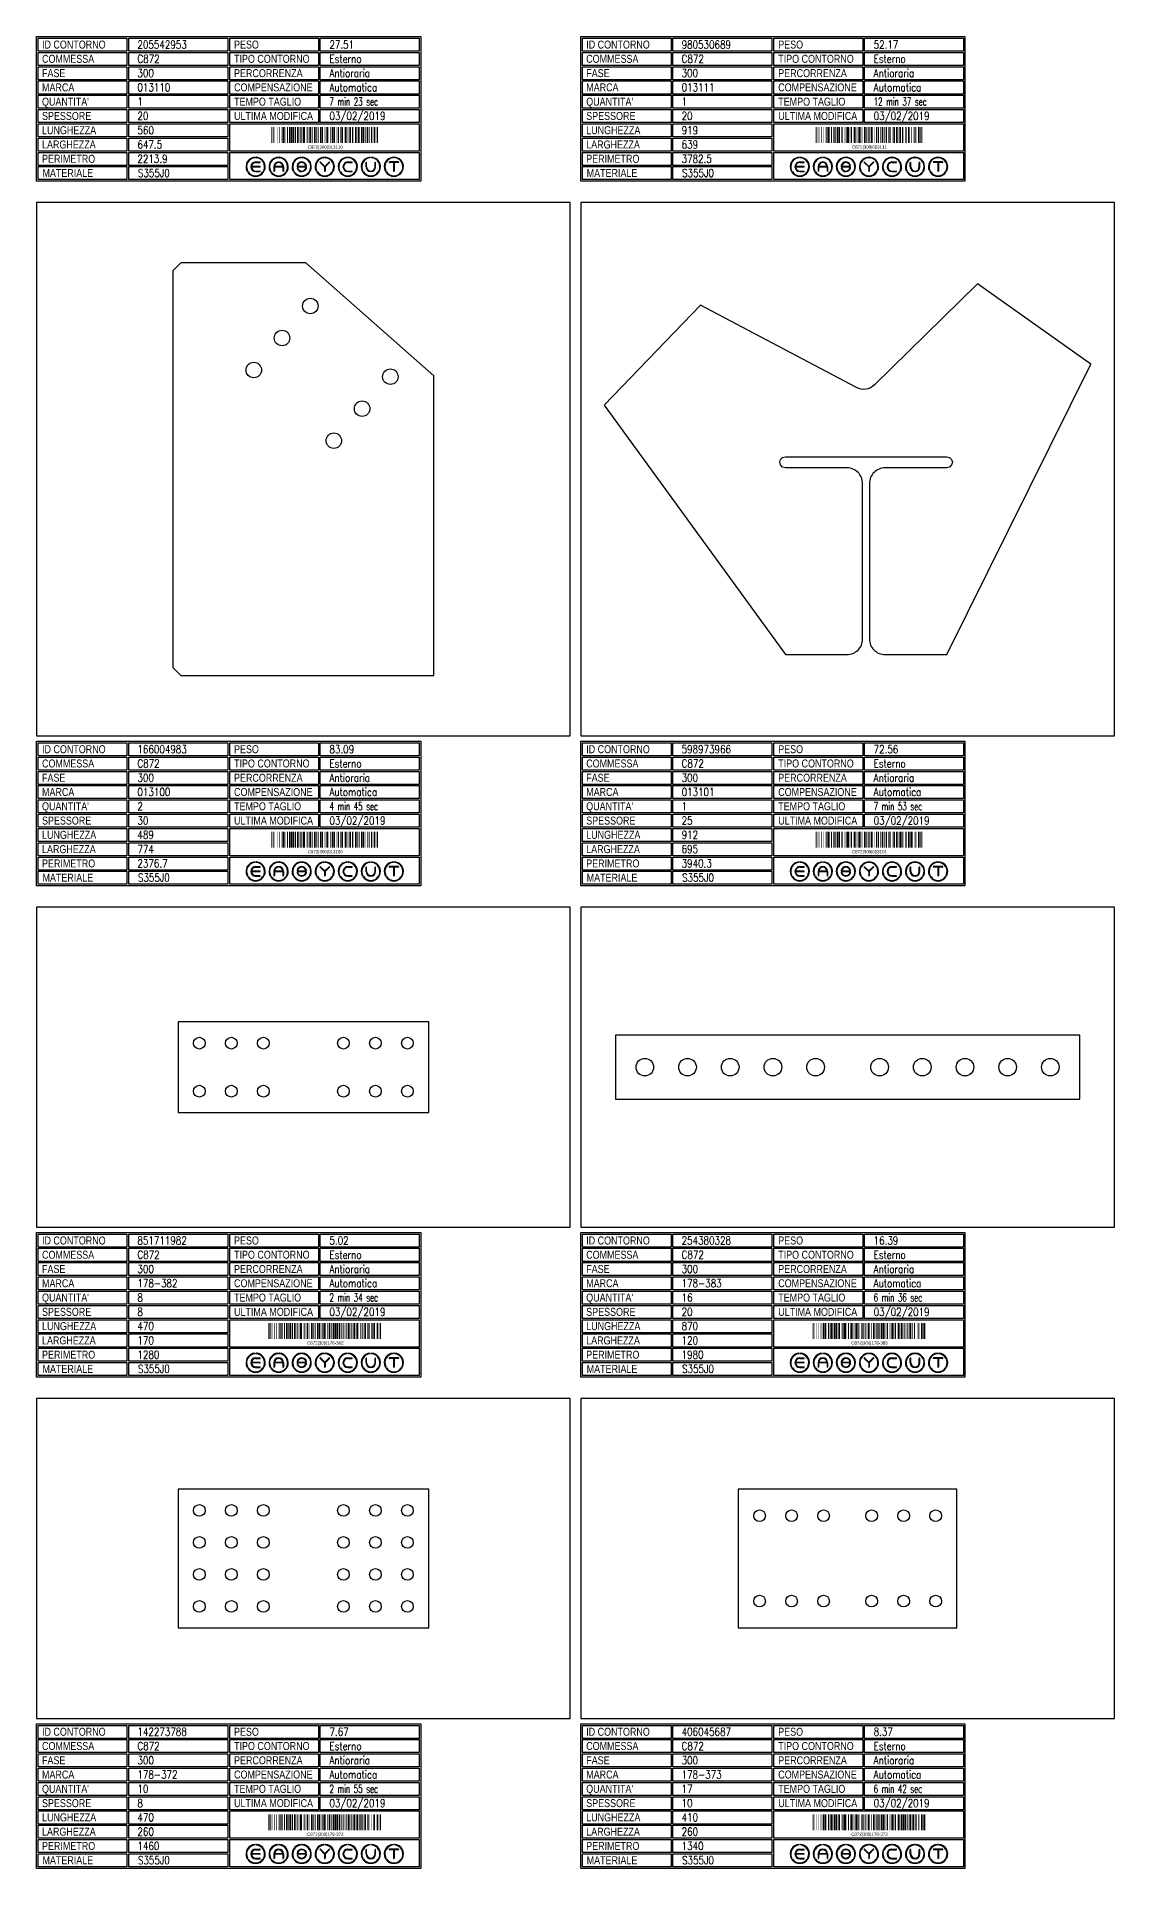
# Model space of a CAD drawing. Header units: millimetres. Extents: x 10000 to 53102, y 10000 to 35064.
# Drawn here: x 13060 to 15080, y 13242 to 16676 of the extents above; entities that cross this region are included whole.
import ezdxf
from ezdxf.enums import TextEntityAlignment as Align

# ---------------------------------------------------------------- set-up
doc = ezdxf.new("R2010")
doc.units = ezdxf.units.MM
doc.styles.add('EasyCutStyle', font='romans.shx', dxfattribs={"width": 0.8})
doc.styles.add('EasyCutStyle1', font='arial.ttf', dxfattribs={"width": 0.8})

# ---------------------------------------------------------------- blocks, each defined once
blk = doc.blocks.new('BlockShape01')
at = {"color": 253}
blk.add_lwpolyline([(0, 0), (720, 0), (720, -271), (0, -271)], close=True, dxfattribs=at)
at = {"color": 2}
for points in [[(3, -2.9), (169.3, -2.9), (169.3, -27.3), (3, -27.3)], [(3, -2.9), (169.3, -2.9), (169.3, -27.3), (3, -27.3)], [(3, -29.6), (169.3, -29.6), (169.3, -54), (3, -54)], [(361.9, -2.9), (528.3, -2.9), (528.3, -27.3), (361.9, -27.3)], [(361.9, -29.6), (528.3, -29.6), (528.3, -54), (361.9, -54)], [(3, -56.4), (169.3, -56.4), (169.3, -80.8), (3, -80.8)], [(361.9, -56.4), (528.3, -56.4), (528.3, -80.8), (361.9, -80.8)], [(3, -83.1), (169.3, -83.1), (169.3, -107.6), (3, -107.6)], [(361.9, -83.1), (528.3, -83.1), (528.3, -107.6), (361.9, -107.6)], [(3, -109.9), (169.3, -109.9), (169.3, -134.3), (3, -134.3)], [(3, -136.7), (169.3, -136.7), (169.3, -161.1), (3, -161.1)], [(361.9, -109.9), (528.3, -109.9), (528.3, -134.3), (361.9, -134.3)], [(361.9, -136.7), (528.3, -136.7), (528.3, -161.1), (361.9, -161.1)], [(3, -163.4), (169.3, -163.4), (169.3, -187.9), (3, -187.9)], [(3, -190.2), (169.3, -190.2), (169.3, -214.6), (3, -214.6)], [(3, -217), (169.3, -217), (169.3, -241.4), (3, -241.4)], [(3, -243.7), (169.3, -243.7), (169.3, -268.1), (3, -268.1)]]:
    blk.add_lwpolyline(points, close=True, dxfattribs=at)
at = {"color": 1}
for points in [[(172.7, -2.9), (358.1, -2.9), (358.1, -27.3), (172.7, -27.3)], [(172.7, -29.6), (358.1, -29.6), (358.1, -54), (172.7, -54)], [(531.6, -2.9), (717, -2.9), (717, -27.3), (531.6, -27.3)], [(531.6, -29.6), (717, -29.6), (717, -54), (531.6, -54)], [(172.7, -56.4), (358.1, -56.4), (358.1, -80.8), (172.7, -80.8)], [(531.6, -56.4), (717, -56.4), (717, -80.8), (531.6, -80.8)], [(172.7, -83.1), (358.1, -83.1), (358.1, -107.6), (172.7, -107.6)], [(531.6, -83.1), (717, -83.1), (717, -107.6), (531.6, -107.6)], [(172.7, -109.9), (358.1, -109.9), (358.1, -134.3), (172.7, -134.3)], [(172.7, -136.7), (358.1, -136.7), (358.1, -161.1), (172.7, -161.1)], [(531.6, -109.9), (717, -109.9), (717, -134.3), (531.6, -134.3)], [(531.6, -136.7), (717, -136.7), (717, -161.1), (531.6, -161.1)], [(172.7, -163.4), (358.1, -163.4), (358.1, -187.9), (172.7, -187.9)], [(361.9, -163.4), (717, -163.4), (717, -214.6), (361.9, -214.6)], [(172.7, -190.2), (358.1, -190.2), (358.1, -214.6), (172.7, -214.6)], [(172.7, -217), (358.1, -217), (358.1, -241.4), (172.7, -241.4)], [(361.9, -217), (717, -217), (717, -268.1), (361.9, -268.1)], [(172.7, -243.7), (358.1, -243.7), (358.1, -268.1), (172.7, -268.1)]]:
    blk.add_lwpolyline(points, close=True, dxfattribs=at)
at = {"color": 161, "style": 'EasyCutStyle1', "width": 0.8}
for s, p in [('COMMESSA', (10.1, -49.1)), ('ID CONTORNO', (10.1, -22.4)), ('TIPO CONTORNO', (370, -49.1)), ('PESO', (370, -22.4)), ('FASE', (10.1, -75.9)), ('PERCORRENZA', (370, -75.9)), ('MARCA', (10.1, -102.6)), ('COMPENSAZIONE', (370, -102.6)), ("QUANTITA'", (10.1, -129.4)), ('TEMPO TAGLIO', (370, -129.4)), ('SPESSORE', (10.1, -156.2)), ('LUNGHEZZA', (10.1, -182.9)), ('ULTIMA MODIFICA', (370, -156.2)), ('LARGHEZZA', (10.1, -209.7)), ('PERIMETRO', (10.1, -236.5)), ('MATERIALE', (11, -263.2))]:
    blk.add_text(s, height=15, dxfattribs=at).set_placement(p)
at = {"style": 'EasyCutStyle'}
for tag, p, width in [('ORDERSHAPE', (188.9, -49.1), 0.8), ('IDSHAPE', (188.9, -22.4), 0.8), ('TYPESHAPE', (548.8, -49.1), 0.8), ('WEIGTHSHAPE', (548.8, -22.4), 0.8), ('PHASESHAPE', (188.9, -75.9), 0.8), ('JOUSHAPE', (548.8, -75.9), 0.8), ('MKSHAPE', (188.9, -102.6), 0.8), ('COMPSHAPE', (548.8, -102.6), 0.8), ('QTASHAPE', (188.9, -129.4), 0.8), ('TIMECUTSHAPE', (548.8, -129.4), 0.65), ('TKSHAPE', (188.9, -156.2), 0.8), ('LENGTHSHAPE', (188.9, -182.9), 0.8), ('LASTMODIFYSHAPE', (548.8, -156.2), 0.8), ('HEIGHTSHAPE', (188.9, -209.7), 0.8), ('PERIMETERSHAPE', (188.9, -236.5), 0.8), ('MATSHAPE', (189.8, -263.2), 0.8)]:
    blk.add_attdef(tag, p, '', height=15, dxfattribs=dict(at, width=width))
blk = doc.blocks.new('Logo')
for color, points in [(140, [(-144.9, -7.2, -1), (-145.9, -7.6, -0.520567), (-131.2, 17.9, -1), (-131.1, 16.9, 0.520567)]), (256, [(-121.7, 0.5), (-137.5, 0.5, -0.394366), (-129.6, 7.9), (-121.7, 7.9, 1), (-121.7, 9), (-129.6, 9, 1), (-129.6, -9), (-121.7, -9, 1), (-121.7, -7.9), (-129.6, -7.9, -0.394366), (-137.5, -0.5), (-121.7, -0.5, 1)]), (140, [(-114.3, -7.2, 1), (-113.3, -7.6, 0.520567), (-128, 17.9, 0.916853), (-128.2, 16.9, 0.043377), (-128.1, 16.9, -0.520567)]), (140, [(-101.7, -7.2, -1), (-102.7, -7.6, -0.520567), (-88, 17.9, -1), (-87.9, 16.9, 0.520567)]), (140, [(-71.1, -7.2, 1), (-70.1, -7.6, 0.520567), (-84.8, 17.9, 1), (-84.9, 16.9, -0.520567)]), (140, [(-58.5, -7.2, -1), (-59.5, -7.6, -0.520567), (-44.8, 17.9, -1), (-44.7, 16.9, 0.520567)]), (256, [(-36.6, -0.5, -0.486114), (-35.5, -1.9, -0.776377), (-50.9, -2, 1), (-51.9, -2.3, 0.776377), (-34.5, -2.1, 0.486114), (-36.6, 0.5), (-49.8, 0.5, -0.486114), (-50.9, 1.9, -0.776377), (-35.5, 2, 1), (-34.5, 2.3, 0.776377), (-51.9, 2.1, 0.486114), (-49.8, -0.5)]), (140, [(-27.9, -7.2, 1), (-26.9, -7.6, 0.520567), (-41.6, 17.9, 1), (-41.7, 16.9, -0.520567)]), (140, [(-15.3, -7.2, -1), (-16.3, -7.6, -0.520567), (-1.6, 17.9, -1), (-1.5, 16.9, 0.520567)]), (256, [(0, 0.8), (-8.1, 8.8, 1), (-8.8, 8.1), (-0.5, -0.2), (-0.5, -7.9, 1), (0.5, -7.9), (0.5, -0.2), (8.8, 8.1, 1), (8.1, 8.8)]), (140, [(15.3, -7.2, 1), (16.3, -7.6, 0.520567), (1.6, 17.9, 1), (1.5, 16.9, -0.520567)]), (140, [(27.9, -7.2, -1), (26.9, -7.6, -0.520567), (41.6, 17.9, -1), (41.7, 16.9, 0.520567)]), (256, [(43.2, -9), (51.1, -9, 1), (51.1, -7.9), (43.2, -7.9, -1), (43.2, 7.9), (51.1, 7.9, 1), (51.1, 9), (43.2, 9, 1)]), (140, [(58.5, -7.2, 1), (59.5, -7.6, 0.520567), (44.8, 17.9, 1), (44.7, 16.9, -0.520567)]), (140, [(71.1, -7.2, -1), (70.1, -7.6, -0.520567), (84.8, 17.9, -1), (84.9, 16.9, 0.520567)]), (256, [(78.5, 0), (78.5, 7.9, 1), (77.4, 7.9), (77.4, 0, 1), (95.4, 0), (95.4, 7.9, 1), (94.3, 7.9), (94.3, 0, -1)]), (140, [(101.7, -7.2, 1), (102.7, -7.6, 0.520567), (88, 17.9, 1), (87.9, 16.9, -0.520567)]), (140, [(114.3, -7.2, -1), (113.3, -7.6, -0.520567), (128, 17.9, -1), (128.1, 16.9, 0.520567)]), (256, [(121.1, 9, 1), (121.1, 7.9), (129.1, 7.9), (129.1, -7.9, 1), (130.1, -7.9), (130.1, 7.9), (138.1, 7.9, 1), (138.1, 9)]), (140, [(144.9, -7.2, 1), (145.9, -7.6, 0.520567), (131.2, 17.9, 1), (131.1, 16.9, -0.520567)]), (140, [(-114.9, -10.3, 1), (-115.7, -9.7, -0.520567), (-143.5, -9.7, 1), (-144.3, -10.3, 0.520567)]), (140, [(-71.7, -10.3, 1), (-72.5, -9.7, -0.520567), (-100.3, -9.7, 1), (-101.1, -10.3, 0.520567)]), (140, [(-28.5, -10.3, 1), (-29.3, -9.7, -0.520567), (-57.1, -9.7, 1), (-57.9, -10.3, 0.520567)]), (140, [(14.7, -10.3, 1), (13.9, -9.7, -0.520567), (-13.9, -9.7, 1), (-14.7, -10.3, 0.520567)]), (140, [(57.9, -10.3, 1), (57.1, -9.7, -0.520567), (29.3, -9.7, 1), (28.5, -10.3, 0.520567)]), (140, [(101.1, -10.3, 1), (100.3, -9.7, -0.520567), (72.5, -9.7, 1), (71.7, -10.3, 0.520567)]), (140, [(144.3, -10.3, 1), (143.5, -9.7, -0.520567), (115.7, -9.7, 1), (114.9, -10.3, 0.520567)])]:
    blk.add_hatch(color=color).paths.add_polyline_path(points)
h = blk.add_hatch(color=256)
h.paths.add_polyline_path([(-78.5, -0.5), (-78.5, -7.9, 1), (-77.4, -7.9), (-77.4, 0, 1), (-95.4, 0), (-95.4, -7.9, 1), (-94.3, -7.9), (-94.3, -0.5)])
h.paths.add_polyline_path([(-94.3, 0.5, -0.933992), (-78.5, 0.5)], flags=16)
for p, q in [((-121.7, 0.5), (-137.5, 0.5)), ((-129.6, 9), (-121.7, 9)), ((-129.6, 7.9), (-121.7, 7.9)), ((-95.4, 0), (-95.4, -7.9)), ((-78.5, 0.5), (-94.3, 0.5)), ((-77.4, 0), (-77.4, -7.9)), ((-36.6, 0.5), (-49.8, 0.5)), ((-0.5, -0.2), (-8.8, 8.1)), ((0, 0.8), (-8.1, 8.8)), ((0, 0.8), (8.1, 8.8)), ((0.5, -0.2), (8.8, 8.1)), ((43.2, 9), (51.1, 9)), ((43.2, 7.9), (51.1, 7.9)), ((77.4, 0), (77.4, 7.9)), ((78.5, 0), (78.5, 7.9)), ((94.3, 0), (94.3, 7.9)), ((95.4, 0), (95.4, 7.9)), ((138.1, 9), (121.1, 9)), ((129.1, 7.9), (121.1, 7.9)), ((129.1, 7.9), (129.1, -7.9)), ((130.1, 7.9), (130.1, -7.9)), ((138.1, 7.9), (130.1, 7.9)), ((-121.7, -0.5), (-137.5, -0.5)), ((-129.6, -7.9), (-121.7, -7.9)), ((-129.6, -9), (-121.7, -9)), ((-94.3, -0.5), (-94.3, -7.9)), ((-78.5, -0.5), (-94.3, -0.5)), ((-78.5, -0.5), (-78.5, -7.9)), ((-36.6, -0.5), (-49.8, -0.5)), ((-0.5, -0.2), (-0.5, -7.9)), ((0.5, -0.2), (0.5, -7.9)), ((43.2, -7.9), (51.1, -7.9)), ((43.2, -9), (51.1, -9))]:
    blk.add_line(p, q)
at = {"color": 140}
for centre, radius, start, end in [((-129.6, 0), 18, 95, 205), ((-129.6, 0), 16.9, 95, 205), ((-131.1, 17.4), 0.54, 275, 95), ((-128.1, 17.4), 0.54, 85, 265), ((-129.6, 0), 16.9, 335, 85), ((-129.6, 0), 18, 335, 85), ((-86.4, 0), 18, 95, 205), ((-86.4, 0), 16.9, 95, 205), ((-87.9, 17.4), 0.54, 275, 95), ((-84.9, 17.4), 0.54, 85, 265), ((-86.4, 0), 16.9, 335, 85), ((-86.4, 0), 18, 335, 85), ((-43.2, 0), 18, 95, 205), ((-43.2, 0), 16.9, 95, 205), ((-44.7, 17.4), 0.54, 275, 95), ((-41.7, 17.4), 0.54, 85, 265), ((-43.2, 0), 16.9, 335, 85), ((-43.2, 0), 18, 335, 85), ((0, 0), 18, 95, 205), ((0, 0), 16.9, 95, 205), ((-1.5, 17.4), 0.54, 275, 95), ((1.5, 17.4), 0.54, 85, 265), ((0, 0), 16.9, 335, 85), ((0, 0), 18, 335, 85), ((43.2, 0), 18, 95, 205), ((43.2, 0), 16.9, 95, 205), ((41.7, 17.4), 0.54, 275, 95), ((44.7, 17.4), 0.54, 85, 265), ((43.2, 0), 16.9, 335, 85), ((43.2, 0), 18, 335, 85), ((86.4, 0), 18, 95, 205), ((86.4, 0), 16.9, 95, 205), ((84.9, 17.4), 0.54, 275, 95), ((87.9, 17.4), 0.54, 85, 265), ((86.4, 0), 16.9, 335, 85), ((86.4, 0), 18, 335, 85), ((129.6, 0), 18, 95, 205), ((129.6, 0), 16.9, 95, 205), ((128.1, 17.4), 0.54, 275, 95), ((131.1, 17.4), 0.54, 85, 265), ((129.6, 0), 16.9, 335, 85), ((129.6, 0), 18, 335, 85), ((-145.4, -7.4), 0.54, 205, 25), ((-143.9, -10), 0.54, 35, 215), ((-129.6, 0), 18, 215, 325), ((-129.6, 0), 16.9, 215, 325), ((-115.3, -10), 0.54, 325, 145), ((-113.8, -7.4), 0.54, 155, 335), ((-102.2, -7.4), 0.54, 205, 25), ((-100.7, -10), 0.54, 35, 215), ((-86.4, 0), 18, 215, 325), ((-86.4, 0), 16.9, 215, 325), ((-72.1, -10), 0.54, 325, 145), ((-70.6, -7.4), 0.54, 155, 335), ((-59, -7.4), 0.54, 205, 25), ((-57.5, -10), 0.54, 35, 215), ((-43.2, 0), 18, 215, 325), ((-43.2, 0), 16.9, 215, 325), ((-28.9, -10), 0.54, 325, 145), ((-27.4, -7.4), 0.54, 155, 335), ((-15.8, -7.4), 0.54, 205, 25), ((-14.3, -10), 0.54, 35, 215), ((0, 0), 18, 215, 325), ((0, 0), 16.9, 215, 325), ((14.3, -10), 0.54, 325, 145), ((15.8, -7.4), 0.54, 155, 335), ((27.4, -7.4), 0.54, 205, 25), ((28.9, -10), 0.54, 35, 215), ((43.2, 0), 18, 215, 325), ((43.2, 0), 16.9, 215, 325), ((57.5, -10), 0.54, 325, 145), ((59, -7.4), 0.54, 155, 335), ((70.6, -7.4), 0.54, 205, 25), ((72.1, -10), 0.54, 35, 215), ((86.4, 0), 18, 215, 325), ((86.4, 0), 16.9, 215, 325), ((100.7, -10), 0.54, 325, 145), ((102.2, -7.4), 0.54, 155, 335), ((113.8, -7.4), 0.54, 205, 25), ((115.3, -10), 0.54, 35, 215), ((129.6, 0), 18, 215, 325), ((129.6, 0), 16.9, 215, 325), ((143.9, -10), 0.54, 325, 145), ((145.4, -7.4), 0.54, 155, 335)]:
    blk.add_arc(centre, radius, start, end, dxfattribs=at)
for centre, radius, start, end in [((-129.6, 0), 9, 90, 270), ((-129.6, 0), 7.92, 90, 176.0904), ((-121.7, 8.5), 0.54, 270, 90), ((-121.7, 0), 0.54, 270, 90), ((-86.4, 0), 9, 0, 180), ((-86.4, 0), 7.92, 3.9096, 176.0904), ((-49.8, 1.6), 2.16, 166.2998, 270), ((-43.2, 0), 9, 15, 166.2998), ((-43.2, 0), 7.92, 15, 166.2998), ((-49.8, 1.6), 1.08, 166.2998, 270), ((-36.6, -1.6), 2.16, 346.2998, 90), ((-35, 2.2), 0.54, 195, 15), ((-8.5, 8.5), 0.54, 45, 225), ((8.5, 8.5), 0.54, 315, 135), ((43.2, 0), 9, 90, 270), ((43.2, 0), 7.92, 90, 270), ((51.1, 8.5), 0.54, 270, 90), ((77.9, 7.9), 0.54, 0, 180), ((86.4, 0), 9, 180, 0), ((86.4, 0), 7.92, 180, 0), ((94.9, 7.9), 0.54, 0, 180), ((121.1, 8.5), 0.54, 90, 270), ((138.1, 8.5), 0.54, 270, 90), ((-129.6, 0), 7.92, 183.9096, 270), ((-121.7, -8.5), 0.54, 270, 90), ((-94.9, -7.9), 0.54, 180, 0), ((-77.9, -7.9), 0.54, 180, 0), ((-51.4, -2.2), 0.54, 15, 195), ((-43.2, 0), 9, 195, 346.2998), ((-43.2, 0), 7.92, 195, 346.2998), ((-36.6, -1.6), 1.08, 346.2998, 90), ((0, -7.9), 0.54, 180, 0), ((51.1, -8.5), 0.54, 270, 90), ((129.6, -7.9), 0.54, 180, 0)]:
    blk.add_arc(centre, radius, start, end)
blk = doc.blocks.new('142273788_128', base_point=(275, -390))
at = {"linetype": 'Continuous'}
for points, const_width in [([(276, -390), (276, -360)], 2), ([(278.5, -390), (278.5, -360)], 1), ([(281.5, -390), (281.5, -360)], 1), ([(286.5, -390), (286.5, -360)], 1), ([(290.5, -390), (290.5, -360)], 1), ([(295, -390), (295, -360)], 2), ([(298.5, -390), (298.5, -360)], 3), ([(301.5, -390), (301.5, -360)], 1), ([(305, -390), (305, -360)], 2), ([(309.5, -390), (309.5, -360)], 3), ([(313, -390), (313, -360)], 2), ([(316.5, -390), (316.5, -360)], 3), ([(320, -390), (320, -360)], 2), ([(324.5, -390), (324.5, -360)], 3), ([(328.5, -390), (328.5, -360)], 1), ([(330.5, -390), (330.5, -360)], 1), ([(332.5, -390), (332.5, -360)], 1), ([(336, -390), (336, -360)], 4), ([(342, -390), (342, -360)], 2), ([(345.5, -390), (345.5, -360)], 1), ([(348.5, -390), (348.5, -360)], 3), ([(352.5, -390), (352.5, -360)], 1), ([(356.5, -390), (356.5, -360)], 3), ([(360, -390), (360, -360)], 2), ([(363.5, -390), (363.5, -360)], 1), ([(367.5, -390), (367.5, -360)], 3), ([(371, -390), (371, -360)], 2), ([(374.5, -390), (374.5, -360)], 1), ([(376.5, -390), (376.5, -360)], 1), ([(380, -390), (380, -360)], 4), ([(385.5, -390), (385.5, -360)], 1), ([(389.5, -390), (389.5, -360)], 3), ([(394, -390), (394, -360)], 2), ([(397.5, -390), (397.5, -360)], 3), ([(401, -390), (401, -360)], 2), ([(404.5, -390), (404.5, -360)], 3), ([(408.5, -390), (408.5, -360)], 3), ([(411.5, -390), (411.5, -360)], 1), ([(415, -390), (415, -360)], 2), ([(418.5, -390), (418.5, -360)], 1), ([(422, -390), (422, -360)], 2), ([(425.5, -390), (425.5, -360)], 3), ([(430, -390), (430, -360)], 2), ([(433.5, -390), (433.5, -360)], 1), ([(436.5, -390), (436.5, -360)], 3), ([(441.5, -390), (441.5, -360)], 3), ([(445, -390), (445, -360)], 2), ([(448.5, -390), (448.5, -360)], 3), ([(452, -390), (452, -360)], 2), ([(456.5, -390), (456.5, -360)], 3), ([(460.5, -390), (460.5, -360)], 1), ([(463, -390), (463, -360)], 2), ([(467.5, -390), (467.5, -360)], 1), ([(471.5, -390), (471.5, -360)], 1), ([(474, -390), (474, -360)], 2), ([(479.5, -390), (479.5, -360)], 3), ([(482.5, -390), (482.5, -360)], 1), ([(485, -390), (485, -360)], 2)]:
    blk.add_lwpolyline(points, dxfattribs=dict(at, const_width=const_width))
blk.add_text('C872|300|178-372', height=6).set_placement((381.5, -400.5), align=Align.CENTER)
blk = doc.blocks.new('406045687_128', base_point=(245, -390))
at = {"linetype": 'Continuous'}
for points, const_width in [([(246, -390), (246, -360)], 2), ([(248.5, -390), (248.5, -360)], 1), ([(251.5, -390), (251.5, -360)], 1), ([(256.5, -390), (256.5, -360)], 1), ([(260.5, -390), (260.5, -360)], 1), ([(265, -390), (265, -360)], 2), ([(268.5, -390), (268.5, -360)], 3), ([(271.5, -390), (271.5, -360)], 1), ([(275, -390), (275, -360)], 2), ([(279.5, -390), (279.5, -360)], 3), ([(283, -390), (283, -360)], 2), ([(286.5, -390), (286.5, -360)], 3), ([(290, -390), (290, -360)], 2), ([(294.5, -390), (294.5, -360)], 3), ([(298.5, -390), (298.5, -360)], 1), ([(300.5, -390), (300.5, -360)], 1), ([(302.5, -390), (302.5, -360)], 1), ([(306, -390), (306, -360)], 4), ([(312, -390), (312, -360)], 2), ([(315.5, -390), (315.5, -360)], 1), ([(318.5, -390), (318.5, -360)], 3), ([(322.5, -390), (322.5, -360)], 1), ([(326.5, -390), (326.5, -360)], 3), ([(330, -390), (330, -360)], 2), ([(333.5, -390), (333.5, -360)], 1), ([(337.5, -390), (337.5, -360)], 3), ([(341, -390), (341, -360)], 2), ([(344.5, -390), (344.5, -360)], 1), ([(346.5, -390), (346.5, -360)], 1), ([(350, -390), (350, -360)], 4), ([(355.5, -390), (355.5, -360)], 1), ([(359.5, -390), (359.5, -360)], 3), ([(364, -390), (364, -360)], 2), ([(367.5, -390), (367.5, -360)], 3), ([(371, -390), (371, -360)], 2), ([(374.5, -390), (374.5, -360)], 3), ([(378.5, -390), (378.5, -360)], 3), ([(381.5, -390), (381.5, -360)], 1), ([(385, -390), (385, -360)], 2), ([(388.5, -390), (388.5, -360)], 1), ([(392, -390), (392, -360)], 2), ([(395.5, -390), (395.5, -360)], 3), ([(400, -390), (400, -360)], 2), ([(403.5, -390), (403.5, -360)], 1), ([(406.5, -390), (406.5, -360)], 3), ([(411.5, -390), (411.5, -360)], 3), ([(415, -390), (415, -360)], 2), ([(418.5, -390), (418.5, -360)], 3), ([(422, -390), (422, -360)], 2), ([(425.5, -390), (425.5, -360)], 1), ([(428.5, -390), (428.5, -360)], 3), ([(433.5, -390), (433.5, -360)], 3), ([(437, -390), (437, -360)], 2), ([(439.5, -390), (439.5, -360)], 1), ([(444, -390), (444, -360)], 2), ([(449.5, -390), (449.5, -360)], 3), ([(452.5, -390), (452.5, -360)], 1), ([(455, -390), (455, -360)], 2)]:
    blk.add_lwpolyline(points, dxfattribs=dict(at, const_width=const_width))
blk.add_text('C872|300|178-373', height=6).set_placement((351.5, -400.5), align=Align.CENTER)
blk = doc.blocks.new('851711982_128', base_point=(275, -435))
at = {"linetype": 'Continuous'}
for points, const_width in [([(276, -435), (276, -405)], 2), ([(278.5, -435), (278.5, -405)], 1), ([(281.5, -435), (281.5, -405)], 1), ([(286.5, -435), (286.5, -405)], 1), ([(290.5, -435), (290.5, -405)], 1), ([(295, -435), (295, -405)], 2), ([(298.5, -435), (298.5, -405)], 3), ([(301.5, -435), (301.5, -405)], 1), ([(305, -435), (305, -405)], 2), ([(309.5, -435), (309.5, -405)], 3), ([(313, -435), (313, -405)], 2), ([(316.5, -435), (316.5, -405)], 3), ([(320, -435), (320, -405)], 2), ([(324.5, -435), (324.5, -405)], 3), ([(328.5, -435), (328.5, -405)], 1), ([(330.5, -435), (330.5, -405)], 1), ([(332.5, -435), (332.5, -405)], 1), ([(336, -435), (336, -405)], 4), ([(342, -435), (342, -405)], 2), ([(345.5, -435), (345.5, -405)], 1), ([(348.5, -435), (348.5, -405)], 3), ([(352.5, -435), (352.5, -405)], 1), ([(356.5, -435), (356.5, -405)], 3), ([(360, -435), (360, -405)], 2), ([(363.5, -435), (363.5, -405)], 1), ([(367.5, -435), (367.5, -405)], 3), ([(371, -435), (371, -405)], 2), ([(374.5, -435), (374.5, -405)], 1), ([(376.5, -435), (376.5, -405)], 1), ([(380, -435), (380, -405)], 4), ([(385.5, -435), (385.5, -405)], 1), ([(389.5, -435), (389.5, -405)], 3), ([(394, -435), (394, -405)], 2), ([(397.5, -435), (397.5, -405)], 3), ([(401, -435), (401, -405)], 2), ([(404.5, -435), (404.5, -405)], 3), ([(408.5, -435), (408.5, -405)], 3), ([(411.5, -435), (411.5, -405)], 1), ([(415, -435), (415, -405)], 2), ([(418.5, -435), (418.5, -405)], 1), ([(422, -435), (422, -405)], 2), ([(425.5, -435), (425.5, -405)], 3), ([(430, -435), (430, -405)], 2), ([(433.5, -435), (433.5, -405)], 1), ([(436.5, -435), (436.5, -405)], 3), ([(441.5, -435), (441.5, -405)], 3), ([(444.5, -435), (444.5, -405)], 1), ([(448, -435), (448, -405)], 2), ([(452, -435), (452, -405)], 2), ([(456.5, -435), (456.5, -405)], 3), ([(460.5, -435), (460.5, -405)], 1), ([(463.5, -435), (463.5, -405)], 3), ([(468.5, -435), (468.5, -405)], 1), ([(471, -435), (471, -405)], 2), ([(474, -435), (474, -405)], 2), ([(479.5, -435), (479.5, -405)], 3), ([(482.5, -435), (482.5, -405)], 1), ([(485, -435), (485, -405)], 2)]:
    blk.add_lwpolyline(points, dxfattribs=dict(at, const_width=const_width))
blk.add_text('C872|300|178-382', height=6).set_placement((381.5, -445.5), align=Align.CENTER)
blk = doc.blocks.new('254380328_128', base_point=(475, -460))
at = {"linetype": 'Continuous'}
for points, const_width in [([(476, -460), (476, -430)], 2), ([(478.5, -460), (478.5, -430)], 1), ([(481.5, -460), (481.5, -430)], 1), ([(486.5, -460), (486.5, -430)], 1), ([(490.5, -460), (490.5, -430)], 1), ([(495, -460), (495, -430)], 2), ([(498.5, -460), (498.5, -430)], 3), ([(501.5, -460), (501.5, -430)], 1), ([(505, -460), (505, -430)], 2), ([(509.5, -460), (509.5, -430)], 3), ([(513, -460), (513, -430)], 2), ([(516.5, -460), (516.5, -430)], 3), ([(520, -460), (520, -430)], 2), ([(524.5, -460), (524.5, -430)], 3), ([(528.5, -460), (528.5, -430)], 1), ([(530.5, -460), (530.5, -430)], 1), ([(532.5, -460), (532.5, -430)], 1), ([(536, -460), (536, -430)], 4), ([(542, -460), (542, -430)], 2), ([(545.5, -460), (545.5, -430)], 1), ([(548.5, -460), (548.5, -430)], 3), ([(552.5, -460), (552.5, -430)], 1), ([(556.5, -460), (556.5, -430)], 3), ([(560, -460), (560, -430)], 2), ([(563.5, -460), (563.5, -430)], 1), ([(567.5, -460), (567.5, -430)], 3), ([(571, -460), (571, -430)], 2), ([(574.5, -460), (574.5, -430)], 1), ([(576.5, -460), (576.5, -430)], 1), ([(580, -460), (580, -430)], 4), ([(585.5, -460), (585.5, -430)], 1), ([(589.5, -460), (589.5, -430)], 3), ([(594, -460), (594, -430)], 2), ([(597.5, -460), (597.5, -430)], 3), ([(601, -460), (601, -430)], 2), ([(604.5, -460), (604.5, -430)], 3), ([(608.5, -460), (608.5, -430)], 3), ([(611.5, -460), (611.5, -430)], 1), ([(615, -460), (615, -430)], 2), ([(618.5, -460), (618.5, -430)], 1), ([(622, -460), (622, -430)], 2), ([(625.5, -460), (625.5, -430)], 3), ([(630, -460), (630, -430)], 2), ([(633.5, -460), (633.5, -430)], 1), ([(636.5, -460), (636.5, -430)], 3), ([(641.5, -460), (641.5, -430)], 3), ([(644.5, -460), (644.5, -430)], 1), ([(648, -460), (648, -430)], 2), ([(652, -460), (652, -430)], 2), ([(655.5, -460), (655.5, -430)], 1), ([(658.5, -460), (658.5, -430)], 3), ([(662.5, -460), (662.5, -430)], 1), ([(666, -460), (666, -430)], 2), ([(671.5, -460), (671.5, -430)], 1), ([(674, -460), (674, -430)], 2), ([(679.5, -460), (679.5, -430)], 3), ([(682.5, -460), (682.5, -430)], 1), ([(685, -460), (685, -430)], 2)]:
    blk.add_lwpolyline(points, dxfattribs=dict(at, const_width=const_width))
blk.add_text('C872|300|178-383', height=6).set_placement((581.5, -470.5), align=Align.CENTER)
blk = doc.blocks.new('166004983_128', base_point=(284.5, -333))
at = {"linetype": 'Continuous'}
for points, const_width in [([(285.5, -333), (285.5, -303)], 2), ([(288, -333), (288, -303)], 1), ([(291, -333), (291, -303)], 1), ([(296, -333), (296, -303)], 1), ([(300, -333), (300, -303)], 1), ([(304.5, -333), (304.5, -303)], 2), ([(308, -333), (308, -303)], 3), ([(311, -333), (311, -303)], 1), ([(314.5, -333), (314.5, -303)], 2), ([(319, -333), (319, -303)], 3), ([(322.5, -333), (322.5, -303)], 2), ([(326, -333), (326, -303)], 3), ([(329.5, -333), (329.5, -303)], 2), ([(334, -333), (334, -303)], 3), ([(338, -333), (338, -303)], 1), ([(340, -333), (340, -303)], 1), ([(342, -333), (342, -303)], 1), ([(345.5, -333), (345.5, -303)], 4), ([(351.5, -333), (351.5, -303)], 2), ([(355, -333), (355, -303)], 1), ([(358, -333), (358, -303)], 3), ([(362, -333), (362, -303)], 1), ([(366, -333), (366, -303)], 3), ([(369.5, -333), (369.5, -303)], 2), ([(373, -333), (373, -303)], 1), ([(377, -333), (377, -303)], 3), ([(380.5, -333), (380.5, -303)], 2), ([(384, -333), (384, -303)], 1), ([(386, -333), (386, -303)], 1), ([(389.5, -333), (389.5, -303)], 4), ([(395, -333), (395, -303)], 1), ([(399, -333), (399, -303)], 3), ([(402.5, -333), (402.5, -303)], 2), ([(406, -333), (406, -303)], 1), ([(410, -333), (410, -303)], 3), ([(414.5, -333), (414.5, -303)], 2), ([(417.5, -333), (417.5, -303)], 2), ([(421, -333), (421, -303)], 1), ([(424, -333), (424, -303)], 3), ([(428, -333), (428, -303)], 1), ([(432, -333), (432, -303)], 3), ([(436.5, -333), (436.5, -303)], 2), ([(439, -333), (439, -303)], 1), ([(443, -333), (443, -303)], 3), ([(446.5, -333), (446.5, -303)], 2), ([(450, -333), (450, -303)], 1), ([(454, -333), (454, -303)], 3), ([(457.5, -333), (457.5, -303)], 2), ([(461, -333), (461, -303)], 1), ([(465.5, -333), (465.5, -303)], 2), ([(468, -333), (468, -303)], 1), ([(472.5, -333), (472.5, -303)], 2), ([(478, -333), (478, -303)], 3), ([(481, -333), (481, -303)], 1), ([(483.5, -333), (483.5, -303)], 2)]:
    blk.add_lwpolyline(points, dxfattribs=dict(at, const_width=const_width))
blk.add_text('C872|300|013100', height=6).set_placement((385.5, -343.5), align=Align.CENTER)
blk = doc.blocks.new('598973966_128', base_point=(496, -372.5))
at = {"linetype": 'Continuous'}
for points, const_width in [([(497, -372.5), (497, -342.5)], 2), ([(499.5, -372.5), (499.5, -342.5)], 1), ([(502.5, -372.5), (502.5, -342.5)], 1), ([(507.5, -372.5), (507.5, -342.5)], 1), ([(511.5, -372.5), (511.5, -342.5)], 1), ([(516, -372.5), (516, -342.5)], 2), ([(519.5, -372.5), (519.5, -342.5)], 3), ([(522.5, -372.5), (522.5, -342.5)], 1), ([(526, -372.5), (526, -342.5)], 2), ([(530.5, -372.5), (530.5, -342.5)], 3), ([(534, -372.5), (534, -342.5)], 2), ([(537.5, -372.5), (537.5, -342.5)], 3), ([(541, -372.5), (541, -342.5)], 2), ([(545.5, -372.5), (545.5, -342.5)], 3), ([(549.5, -372.5), (549.5, -342.5)], 1), ([(551.5, -372.5), (551.5, -342.5)], 1), ([(553.5, -372.5), (553.5, -342.5)], 1), ([(557, -372.5), (557, -342.5)], 4), ([(563, -372.5), (563, -342.5)], 2), ([(566.5, -372.5), (566.5, -342.5)], 1), ([(569.5, -372.5), (569.5, -342.5)], 3), ([(573.5, -372.5), (573.5, -342.5)], 1), ([(577.5, -372.5), (577.5, -342.5)], 3), ([(581, -372.5), (581, -342.5)], 2), ([(584.5, -372.5), (584.5, -342.5)], 1), ([(588.5, -372.5), (588.5, -342.5)], 3), ([(592, -372.5), (592, -342.5)], 2), ([(595.5, -372.5), (595.5, -342.5)], 1), ([(597.5, -372.5), (597.5, -342.5)], 1), ([(601, -372.5), (601, -342.5)], 4), ([(606.5, -372.5), (606.5, -342.5)], 1), ([(610.5, -372.5), (610.5, -342.5)], 3), ([(614, -372.5), (614, -342.5)], 2), ([(617.5, -372.5), (617.5, -342.5)], 1), ([(621.5, -372.5), (621.5, -342.5)], 3), ([(626, -372.5), (626, -342.5)], 2), ([(629, -372.5), (629, -342.5)], 2), ([(632.5, -372.5), (632.5, -342.5)], 1), ([(635.5, -372.5), (635.5, -342.5)], 3), ([(639.5, -372.5), (639.5, -342.5)], 1), ([(643.5, -372.5), (643.5, -342.5)], 3), ([(648, -372.5), (648, -342.5)], 2), ([(650.5, -372.5), (650.5, -342.5)], 1), ([(654.5, -372.5), (654.5, -342.5)], 3), ([(658, -372.5), (658, -342.5)], 2), ([(661.5, -372.5), (661.5, -342.5)], 1), ([(665.5, -372.5), (665.5, -342.5)], 3), ([(670, -372.5), (670, -342.5)], 2), ([(673, -372.5), (673, -342.5)], 2), ([(676.5, -372.5), (676.5, -342.5)], 3), ([(681.5, -372.5), (681.5, -342.5)], 1), ([(684, -372.5), (684, -342.5)], 2), ([(689.5, -372.5), (689.5, -342.5)], 3), ([(692.5, -372.5), (692.5, -342.5)], 1), ([(695, -372.5), (695, -342.5)], 2)]:
    blk.add_lwpolyline(points, dxfattribs=dict(at, const_width=const_width))
blk.add_text('C872|300|013101', height=6).set_placement((597, -383), align=Align.CENTER)
blk = doc.blocks.new('205542953_128', base_point=(320, -396.2))
at = {"linetype": 'Continuous'}
for points, const_width in [([(321, -396.2), (321, -366.2)], 2), ([(323.5, -396.2), (323.5, -366.2)], 1), ([(326.5, -396.2), (326.5, -366.2)], 1), ([(331.5, -396.2), (331.5, -366.2)], 1), ([(335.5, -396.2), (335.5, -366.2)], 1), ([(340, -396.2), (340, -366.2)], 2), ([(343.5, -396.2), (343.5, -366.2)], 3), ([(346.5, -396.2), (346.5, -366.2)], 1), ([(350, -396.2), (350, -366.2)], 2), ([(354.5, -396.2), (354.5, -366.2)], 3), ([(358, -396.2), (358, -366.2)], 2), ([(361.5, -396.2), (361.5, -366.2)], 3), ([(365, -396.2), (365, -366.2)], 2), ([(369.5, -396.2), (369.5, -366.2)], 3), ([(373.5, -396.2), (373.5, -366.2)], 1), ([(375.5, -396.2), (375.5, -366.2)], 1), ([(377.5, -396.2), (377.5, -366.2)], 1), ([(381, -396.2), (381, -366.2)], 4), ([(387, -396.2), (387, -366.2)], 2), ([(390.5, -396.2), (390.5, -366.2)], 1), ([(393.5, -396.2), (393.5, -366.2)], 3), ([(397.5, -396.2), (397.5, -366.2)], 1), ([(401.5, -396.2), (401.5, -366.2)], 3), ([(405, -396.2), (405, -366.2)], 2), ([(408.5, -396.2), (408.5, -366.2)], 1), ([(412.5, -396.2), (412.5, -366.2)], 3), ([(416, -396.2), (416, -366.2)], 2), ([(419.5, -396.2), (419.5, -366.2)], 1), ([(421.5, -396.2), (421.5, -366.2)], 1), ([(425, -396.2), (425, -366.2)], 4), ([(430.5, -396.2), (430.5, -366.2)], 1), ([(434.5, -396.2), (434.5, -366.2)], 3), ([(438, -396.2), (438, -366.2)], 2), ([(441.5, -396.2), (441.5, -366.2)], 1), ([(445.5, -396.2), (445.5, -366.2)], 3), ([(450, -396.2), (450, -366.2)], 2), ([(453, -396.2), (453, -366.2)], 2), ([(456.5, -396.2), (456.5, -366.2)], 1), ([(459.5, -396.2), (459.5, -366.2)], 3), ([(463.5, -396.2), (463.5, -366.2)], 1), ([(467.5, -396.2), (467.5, -366.2)], 3), ([(472, -396.2), (472, -366.2)], 2), ([(474.5, -396.2), (474.5, -366.2)], 1), ([(478.5, -396.2), (478.5, -366.2)], 3), ([(483, -396.2), (483, -366.2)], 2), ([(485.5, -396.2), (485.5, -366.2)], 1), ([(489.5, -396.2), (489.5, -366.2)], 3), ([(493, -396.2), (493, -366.2)], 2), ([(497, -396.2), (497, -366.2)], 2), ([(500.5, -396.2), (500.5, -366.2)], 3), ([(503.5, -396.2), (503.5, -366.2)], 1), ([(508, -396.2), (508, -366.2)], 2), ([(513.5, -396.2), (513.5, -366.2)], 3), ([(516.5, -396.2), (516.5, -366.2)], 1), ([(519, -396.2), (519, -366.2)], 2)]:
    blk.add_lwpolyline(points, dxfattribs=dict(at, const_width=const_width))
blk.add_text('C872|300|013110', height=6).set_placement((421, -406.8), align=Align.CENTER)
blk = doc.blocks.new('980530689_128', base_point=(499.5, -400.5))
at = {"linetype": 'Continuous'}
for points, const_width in [([(500.5, -400.5), (500.5, -370.5)], 2), ([(503, -400.5), (503, -370.5)], 1), ([(506, -400.5), (506, -370.5)], 1), ([(511, -400.5), (511, -370.5)], 1), ([(515, -400.5), (515, -370.5)], 1), ([(519.5, -400.5), (519.5, -370.5)], 2), ([(523, -400.5), (523, -370.5)], 3), ([(526, -400.5), (526, -370.5)], 1), ([(529.5, -400.5), (529.5, -370.5)], 2), ([(534, -400.5), (534, -370.5)], 3), ([(537.5, -400.5), (537.5, -370.5)], 2), ([(541, -400.5), (541, -370.5)], 3), ([(544.5, -400.5), (544.5, -370.5)], 2), ([(549, -400.5), (549, -370.5)], 3), ([(553, -400.5), (553, -370.5)], 1), ([(555, -400.5), (555, -370.5)], 1), ([(557, -400.5), (557, -370.5)], 1), ([(560.5, -400.5), (560.5, -370.5)], 4), ([(566.5, -400.5), (566.5, -370.5)], 2), ([(570, -400.5), (570, -370.5)], 1), ([(573, -400.5), (573, -370.5)], 3), ([(577, -400.5), (577, -370.5)], 1), ([(581, -400.5), (581, -370.5)], 3), ([(584.5, -400.5), (584.5, -370.5)], 2), ([(588, -400.5), (588, -370.5)], 1), ([(592, -400.5), (592, -370.5)], 3), ([(595.5, -400.5), (595.5, -370.5)], 2), ([(599, -400.5), (599, -370.5)], 1), ([(601, -400.5), (601, -370.5)], 1), ([(604.5, -400.5), (604.5, -370.5)], 4), ([(610, -400.5), (610, -370.5)], 1), ([(614, -400.5), (614, -370.5)], 3), ([(617.5, -400.5), (617.5, -370.5)], 2), ([(621, -400.5), (621, -370.5)], 1), ([(625, -400.5), (625, -370.5)], 3), ([(629.5, -400.5), (629.5, -370.5)], 2), ([(632.5, -400.5), (632.5, -370.5)], 2), ([(636, -400.5), (636, -370.5)], 1), ([(639, -400.5), (639, -370.5)], 3), ([(643, -400.5), (643, -370.5)], 1), ([(647, -400.5), (647, -370.5)], 3), ([(651.5, -400.5), (651.5, -370.5)], 2), ([(654, -400.5), (654, -370.5)], 1), ([(658, -400.5), (658, -370.5)], 3), ([(662.5, -400.5), (662.5, -370.5)], 2), ([(665, -400.5), (665, -370.5)], 1), ([(669, -400.5), (669, -370.5)], 3), ([(673.5, -400.5), (673.5, -370.5)], 2), ([(676, -400.5), (676, -370.5)], 1), ([(679, -400.5), (679, -370.5)], 1), ([(684.5, -400.5), (684.5, -370.5)], 2), ([(687.5, -400.5), (687.5, -370.5)], 2), ([(693, -400.5), (693, -370.5)], 3), ([(696, -400.5), (696, -370.5)], 1), ([(698.5, -400.5), (698.5, -370.5)], 2)]:
    blk.add_lwpolyline(points, dxfattribs=dict(at, const_width=const_width))
blk.add_text('C872|300|013111', height=6).set_placement((600.5, -411), align=Align.CENTER)

msp = doc.modelspace()

# ---------------------------------------------------------------- linework, layer by layer
for p, q in [((14060, 16365), (13060, 16365)), ((13060, 16365), (13060, 15365)), ((14060, 15365), (14060, 16365)), ((15080, 16365), (14080, 16365)), ((14080, 16365), (14080, 15365)), ((15080, 15365), (15080, 16365)), ((13060, 15365), (14060, 15365)), ((14080, 15365), (15080, 15365)), ((14060, 15044), (13060, 15044)), ((13060, 15044), (13060, 14444)), ((14060, 14444), (14060, 15044)), ((15080, 15044), (14080, 15044)), ((14080, 15044), (14080, 14444)), ((15080, 14444), (15080, 15044)), ((13060, 14444), (14060, 14444)), ((14080, 14444), (15080, 14444)), ((14060, 14123), (13060, 14123)), ((13060, 14123), (13060, 13523)), ((14060, 13523), (14060, 14123)), ((15080, 14123), (14080, 14123)), ((14080, 14123), (14080, 13523)), ((15080, 13523), (15080, 14123)), ((13060, 13523), (14060, 13523)), ((14080, 13523), (15080, 13523))]:
    msp.add_line(p, q)
at = {"color": 2}
for points in [[(13330.5, 15478), (13804.5, 15478), (13804.5, 16040), (13564.5, 16252), (13330.5, 16252), (13315.5, 16237), (13315.5, 15493)], [(13325, 14659), (13795, 14659), (13795, 14829), (13325, 14829)], [(14145, 14684), (15015, 14684), (15015, 14804), (14145, 14804)], [(13325, 13693), (13795, 13693), (13795, 13953), (13325, 13953)], [(14375, 13693), (14785, 13693), (14785, 13953), (14375, 13953)]]:
    msp.add_lwpolyline(points, close=True, dxfattribs=at)
msp.add_lwpolyline([(14463.5, 15517.5), (14579, 15517.5, 0.414214), (14608, 15546.5), (14608, 15838.5, 0.414214), (14579, 15867.5), (14463.5, 15867.5), (14458, 15869), (14454.5, 15873), (14453, 15878), (14454.5, 15883.5), (14458, 15887), (14463.5, 15888.5), (14766, 15888.5), (14771, 15887), (14775, 15883), (14776.5, 15878), (14775, 15873), (14771, 15869), (14766, 15867.5), (14650, 15867.5, 0.414214), (14621, 15838.5), (14621, 15546.5, 0.414214), (14650, 15517.5), (14766, 15517.5), (15036, 16062), (14823.5, 16212.5), (14630.5, 16023, -0.328159), (14596.5, 16018), (14304.5, 16172.5), (14124, 15985)], format="xyb", close=True, dxfattribs=at)
at = {"color": 4}
for centre, radius in [((13573, 16171), 14.5), ((13520, 16111), 14.5), ((13467, 16051), 14.5), ((13723, 16038.5), 14.5), ((13670, 15978.5), 14.5), ((13617, 15918.5), 14.5), ((13365, 14789), 11), ((13425, 14789), 11), ((13485, 14789), 11), ((13635, 14789), 11), ((13695, 14789), 11), ((13755, 14789), 11), ((14200, 14744), 16.5), ((14280, 14744), 16.5), ((14360, 14744), 16.5), ((14440, 14744), 16.5), ((14520, 14744), 16.5), ((14640, 14744), 16.5), ((14720, 14744), 16.5), ((14800, 14744), 16.5), ((14880, 14744), 16.5), ((14960, 14744), 16.5), ((13365, 14699), 11), ((13425, 14699), 11), ((13485, 14699), 11), ((13635, 14699), 11), ((13695, 14699), 11), ((13755, 14699), 11), ((13365, 13913), 11), ((13425, 13913), 11), ((13485, 13913), 11), ((13635, 13913), 11), ((13695, 13913), 11), ((13755, 13913), 11), ((14415, 13903), 11), ((14475, 13903), 11), ((14535, 13903), 11), ((14625, 13903), 11), ((14685, 13903), 11), ((14745, 13903), 11), ((13365, 13853), 11), ((13425, 13853), 11), ((13485, 13853), 11), ((13635, 13853), 11), ((13695, 13853), 11), ((13755, 13853), 11), ((13365, 13793), 11), ((13425, 13793), 11), ((13485, 13793), 11), ((13635, 13793), 11), ((13695, 13793), 11), ((13755, 13793), 11), ((13365, 13733), 11), ((13425, 13733), 11), ((13485, 13733), 11), ((13635, 13733), 11), ((13695, 13733), 11), ((13755, 13733), 11), ((14415, 13743), 11), ((14475, 13743), 11), ((14535, 13743), 11), ((14625, 13743), 11), ((14685, 13743), 11), ((14745, 13743), 11)]:
    msp.add_circle(centre, radius, dxfattribs=at)

# ---------------------------------------------------------------- block references
for p, values in [((13060, 16676), {'IDSHAPE': '205542953', 'ORDERSHAPE': 'C872', 'PHASESHAPE': '300', 'MKSHAPE': '013110', 'TKSHAPE': '20', 'LENGTHSHAPE': '560', 'HEIGHTSHAPE': '647.5', 'MATSHAPE': 'S355J0', 'LASTMODIFYSHAPE': '03/02/2019', 'PERIMETERSHAPE': '2213.9', 'WEIGTHSHAPE': '27.51', 'TYPESHAPE': 'Esterno', 'JOUSHAPE': 'Antioraria', 'COMPSHAPE': 'Automatica', 'TIMECUTSHAPE': '7 min 23 sec', 'QTASHAPE': '1'}), ((14080, 16676), {'IDSHAPE': '980530689', 'ORDERSHAPE': 'C872', 'PHASESHAPE': '300', 'MKSHAPE': '013111', 'TKSHAPE': '20', 'LENGTHSHAPE': '919', 'HEIGHTSHAPE': '639', 'MATSHAPE': 'S355J0', 'LASTMODIFYSHAPE': '03/02/2019', 'PERIMETERSHAPE': '3782.5', 'WEIGTHSHAPE': '52.17', 'TYPESHAPE': 'Esterno', 'JOUSHAPE': 'Antioraria', 'COMPSHAPE': 'Automatica', 'TIMECUTSHAPE': '12 min 37 sec', 'QTASHAPE': '1'}), ((13060, 15355), {'IDSHAPE': '166004983', 'ORDERSHAPE': 'C872', 'PHASESHAPE': '300', 'MKSHAPE': '013100', 'TKSHAPE': '30', 'LENGTHSHAPE': '489', 'HEIGHTSHAPE': '774', 'MATSHAPE': 'S355J0', 'LASTMODIFYSHAPE': '03/02/2019', 'PERIMETERSHAPE': '2376.7', 'WEIGTHSHAPE': '83.09', 'TYPESHAPE': 'Esterno', 'JOUSHAPE': 'Antioraria', 'COMPSHAPE': 'Automatica', 'TIMECUTSHAPE': '4 min 45 sec', 'QTASHAPE': '2'}), ((14080, 15355), {'IDSHAPE': '598973966', 'ORDERSHAPE': 'C872', 'PHASESHAPE': '300', 'MKSHAPE': '013101', 'TKSHAPE': '25', 'LENGTHSHAPE': '912', 'HEIGHTSHAPE': '695', 'MATSHAPE': 'S355J0', 'LASTMODIFYSHAPE': '03/02/2019', 'PERIMETERSHAPE': '3940.3', 'WEIGTHSHAPE': '72.56', 'TYPESHAPE': 'Esterno', 'JOUSHAPE': 'Antioraria', 'COMPSHAPE': 'Automatica', 'TIMECUTSHAPE': '7 min 53 sec', 'QTASHAPE': '1'}), ((13060, 14434), {'IDSHAPE': '851711982', 'ORDERSHAPE': 'C872', 'PHASESHAPE': '300', 'MKSHAPE': '178-382', 'TKSHAPE': '8', 'LENGTHSHAPE': '470', 'HEIGHTSHAPE': '170', 'MATSHAPE': 'S355J0', 'LASTMODIFYSHAPE': '03/02/2019', 'PERIMETERSHAPE': '1280', 'WEIGTHSHAPE': '5.02', 'TYPESHAPE': 'Esterno', 'JOUSHAPE': 'Antioraria', 'COMPSHAPE': 'Automatica', 'TIMECUTSHAPE': '2 min 34 sec', 'QTASHAPE': '8'}), ((14080, 14434), {'IDSHAPE': '254380328', 'ORDERSHAPE': 'C872', 'PHASESHAPE': '300', 'MKSHAPE': '178-383', 'TKSHAPE': '20', 'LENGTHSHAPE': '870', 'HEIGHTSHAPE': '120', 'MATSHAPE': 'S355J0', 'LASTMODIFYSHAPE': '03/02/2019', 'PERIMETERSHAPE': '1980', 'WEIGTHSHAPE': '16.39', 'TYPESHAPE': 'Esterno', 'JOUSHAPE': 'Antioraria', 'COMPSHAPE': 'Automatica', 'TIMECUTSHAPE': '6 min 36 sec', 'QTASHAPE': '16'}), ((13060, 13513), {'IDSHAPE': '142273788', 'ORDERSHAPE': 'C872', 'PHASESHAPE': '300', 'MKSHAPE': '178-372', 'TKSHAPE': '8', 'LENGTHSHAPE': '470', 'HEIGHTSHAPE': '260', 'MATSHAPE': 'S355J0', 'LASTMODIFYSHAPE': '03/02/2019', 'PERIMETERSHAPE': '1460', 'WEIGTHSHAPE': '7.67', 'TYPESHAPE': 'Esterno', 'JOUSHAPE': 'Antioraria', 'COMPSHAPE': 'Automatica', 'TIMECUTSHAPE': '2 min 55 sec', 'QTASHAPE': '10'}), ((14080, 13513), {'IDSHAPE': '406045687', 'ORDERSHAPE': 'C872', 'PHASESHAPE': '300', 'MKSHAPE': '178-373', 'TKSHAPE': '10', 'LENGTHSHAPE': '410', 'HEIGHTSHAPE': '260', 'MATSHAPE': 'S355J0', 'LASTMODIFYSHAPE': '03/02/2019', 'PERIMETERSHAPE': '1340', 'WEIGTHSHAPE': '8.37', 'TYPESHAPE': 'Esterno', 'JOUSHAPE': 'Antioraria', 'COMPSHAPE': 'Automatica', 'TIMECUTSHAPE': '6 min 42 sec', 'QTASHAPE': '17'})]:
    msp.add_blockref('BlockShape01', p).add_auto_attribs(values)
for name, p in [('205542953_128', (13500, 16476.5)), ('980530689_128', (14520, 16476.5)), ('Logo', (13600, 16432)), ('Logo', (14620, 16432)), ('166004983_128', (13500, 15155.5)), ('598973966_128', (14520, 15155.5)), ('Logo', (13600, 15111)), ('Logo', (14620, 15111)), ('851711982_128', (13494.5, 14234.5)), ('254380328_128', (14514.5, 14234.5)), ('Logo', (13600, 14190)), ('Logo', (14620, 14190)), ('142273788_128', (13494.5, 13313.5)), ('406045687_128', (14514.5, 13313.5)), ('Logo', (13600, 13269)), ('Logo', (14620, 13269))]:
    msp.add_blockref(name, p)

doc.saveas('drawing.dxf')
